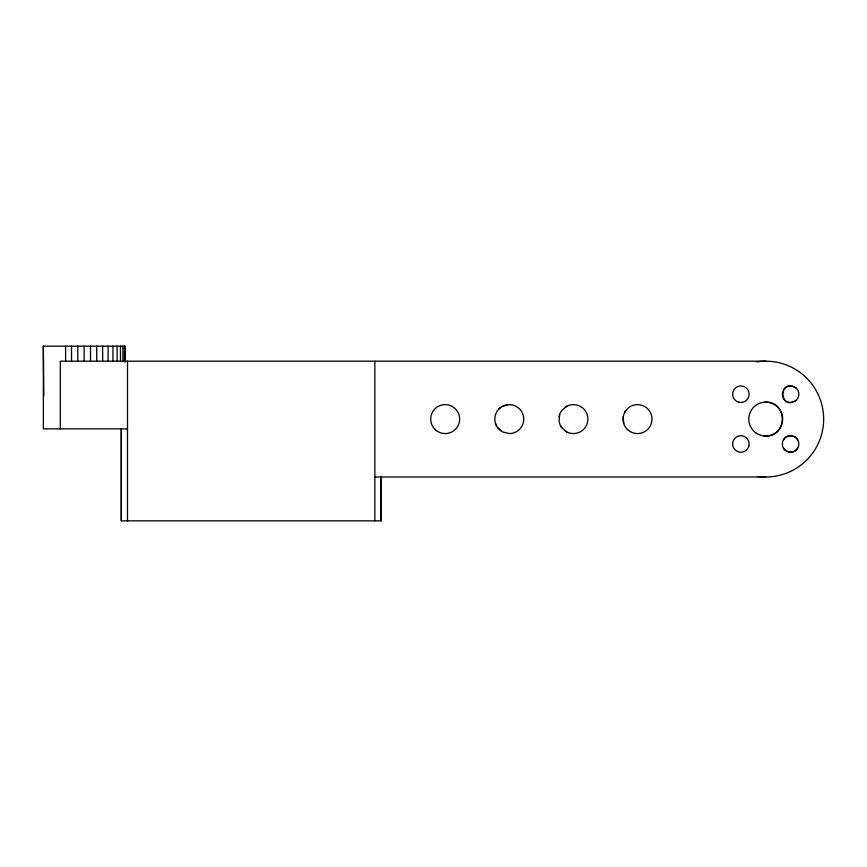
<?xml version="1.0" encoding="UTF-8"?>
<svg xmlns="http://www.w3.org/2000/svg" width="867" height="867" viewBox="0 0 867 867"><rect width="100%" height="100%" fill="white"/><g stroke="black" fill="none" stroke-linecap="round" stroke-linejoin="round"><path stroke-width="1.3" d="M124.902 362.168L124.902 346.15L43.35 346.15L43.849 395.785M65.61 361.181L65.61 346.15M71.528 361.181L71.528 346.15M77.748 361.181L77.748 346.15M84.132 361.181L84.132 346.15M90.504 361.181L90.504 346.15M96.725 361.181L96.725 346.15M102.642 361.181L102.642 346.15M108.093 361.181L108.093 346.15M112.959 361.181L112.959 346.15M117.121 361.181L117.121 346.15M120.459 361.181L120.459 346.15M121.293 520.85L121.293 428.883L121.293 520.85L381.057 520.85L381.057 477.002M122.908 361.181L122.908 346.15M124.404 361.181L124.404 346.15M124.902 361.181L124.902 346.15M127.503 520.85L127.503 361.181M381.057 520.85L381.057 476.2M559.627 414.621L559.096 421.362A14.479 14.479 0 0 0 561.686 427.604L566.823 431.994M623.21 416.832L623.741 423.562M794.736 401.399A8.269 8.269 0 0 0 796.448 388.383C778.512 376.115 778.512 412.345 796.448 400.077M624.619 412.519L625.801 410.579M783.443 439.818C786.336 434.432 794.866 434.432 797.77 439.818M797.77 448.087C794.475 454.351 784.169 452.997 782.608 446.093A8.269 8.269 0 0 1 792.741 435.96M499.045 408.856L500.779 407.382M566.823 406.19L561.686 410.579A14.479 14.479 0 0 0 559.096 416.832M502.708 406.19L509.287 404.618A14.479 14.479 0 0 1 523.766 419.097A14.479 14.479 0 0 1 509.287 433.576L502.708 431.994L497.571 427.604M765.745 361.181L60.322 361.181L60.322 428.883M127.503 428.883L43.35 428.883L43.35 346.15M374.858 477.002L765.745 477.002M764.824 402.158C788.634 400.706 787.702 438.594 763.99 435.96M560.505 425.664L561.686 427.604M496.628 426.065L495.512 423.562M374.858 361.181L374.858 520.85M794.736 436.795A8.269 8.269 0 0 1 796.448 449.8A8.269 8.269 0 0 1 783.443 448.087M500.779 430.801A14.479 14.479 0 0 1 507.022 404.791M564.894 407.382A14.479 14.479 0 0 1 584.163 409.408A14.479 14.479 0 0 1 584.163 428.786A14.479 14.479 0 0 1 564.894 430.801M756.685 361.897A57.905 57.905 0 0 1 823.65 418.523A57.905 57.905 0 0 1 757.801 476.46M783.443 390.096A8.269 8.269 0 0 1 796.448 388.383M792.741 402.223A8.269 8.269 0 0 1 782.608 392.09M748.871 446.093L748.048 448.087A8.269 8.269 0 0 1 735.032 449.8A8.269 8.269 0 0 1 736.744 436.795L738.738 435.96A8.269 8.269 0 0 1 748.871 446.093M738.738 402.223L736.744 401.399A8.269 8.269 0 0 1 735.032 388.383A8.269 8.269 0 0 1 748.048 390.096L748.871 392.09A8.269 8.269 0 0 1 738.738 402.223M628.402 430.346A14.479 14.479 0 0 0 651.811 421.362A14.479 14.479 0 0 0 632.325 405.583A14.479 14.479 0 0 0 628.402 430.346M436.058 430.346A14.479 14.479 0 0 0 459.467 421.362A14.479 14.479 0 0 0 439.981 405.583A14.479 14.479 0 0 0 436.058 430.346M755.796 432.828A16.961 16.961 0 0 0 782.608 420.842A16.961 16.961 0 0 0 758.82 403.61A16.961 16.961 0 0 0 755.796 432.828"/></g></svg>
